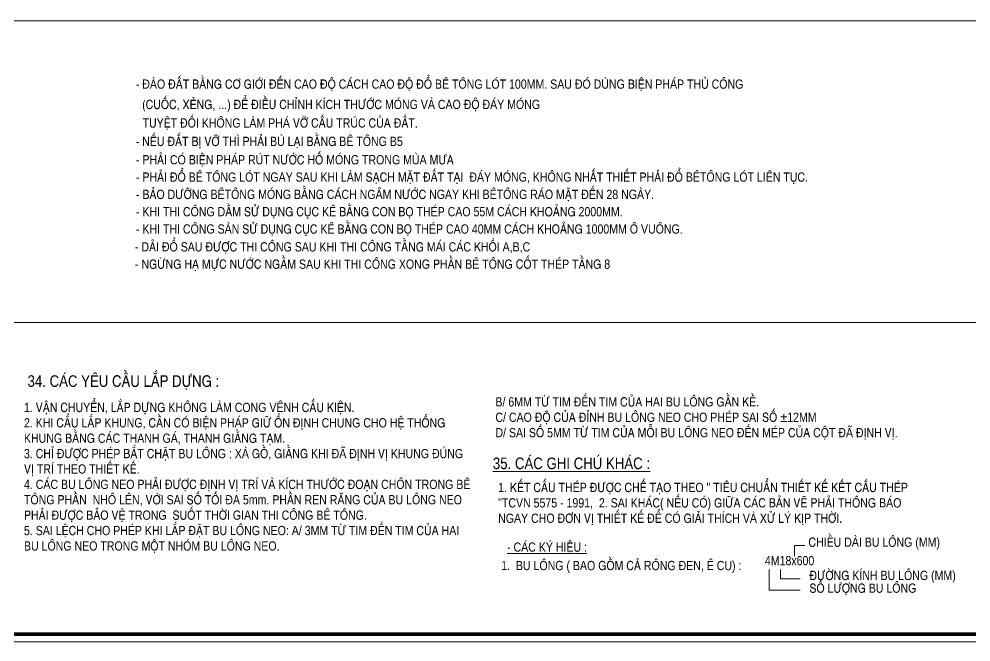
# Model space of a CAD drawing. Header units: millimetres. Extents: x -88960 to 836140, y 175458 to 320791.
# Drawn here: x 122836 to 147136, y 176958 to 192863 of the extents above; entities that cross this region are included whole.
import ezdxf

# ---------------------------------------------------------------- set-up
doc = ezdxf.new("R2010")
doc.units = ezdxf.units.MM
doc.header["$LTSCALE"] = 1000
doc.layers.get('0').update_dxf_attribs({"linetype": 'CONTINUOUS'})
for name, color, linetype, lineweight in [('Ap0314_Kh', 253, 'CONTINUOUS', 15), ('CHUNHO', 1, 'CONTINUOUS', 13), ('CHUTO', 51, 'CONTINUOUS', 15), ('DBAO', 2, 'CONTINUOUS', 13), ('DGIONG', 4, 'CONTINUOUS', 13)]:
    doc.layers.add(name, color=color, linetype=linetype, lineweight=lineweight)
doc.styles.add('Star-HelCon', font='VHELVCN_0.TTF')
doc.styles.add('TTP-HelCon', font='VHELVCN_0.TTF')

# ---------------------------------------------------------------- blocks, each defined once
blk = doc.blocks.new('CHG_XX_Khung ten')
blk.add_lwpolyline([(15, 579), (826, 579), (826, 15), (15, 15)], close=True)
at = {"color": 4, "linetype": 'Continuous', "const_width": 1}
blk.add_lwpolyline([(17, 577), (824, 577), (824, 17), (17, 17)], close=True, dxfattribs=at)

msp = doc.modelspace()

# ---------------------------------------------------------------- linework, layer by layer
at = {"layer": 'DBAO'}
for p, q in [((147940.29152, 192816.00909), (81434.132, 192816.00909)), ((147940.29152, 185114.1333), (81434.132, 185114.1333))]:
    msp.add_line(p, q, dxfattribs=at)
at = {"layer": 'DGIONG'}
for p, q in [((142628.76798, 179422.79543), (142898.19771, 179422.79543)), ((142628.76798, 179149.99241), (142628.76798, 179422.79543)), ((141985.99788, 178284.1722), (141985.99788, 178806.25658)), ((142275.7591, 178571.22869), (142275.7591, 178806.25658)), ((142275.7591, 178571.22869), (142775.4732, 178571.22869)), ((141985.99788, 178284.1722), (142775.4732, 178284.1722))]:
    msp.add_line(p, q, dxfattribs=at)

# ---------------------------------------------------------------- texts
at = {"layer": 'CHUNHO', "style": 'Star-HelCon'}
for s, p in [('- ÑAØO ÑAÁT BAÈNG CÔ GIÔÙI ÑEÁN CAO ÑOÄ CAÙCH CAO ÑOÄ ÑOÅ BEÂ TOÂNG LOÙT 100MM. SAU ÑOÙ DUØNG BIEÄN PHAÙP THUÛ COÂNG', (125816.4491, 191083.53117)), ('(CUOÁC, XEÛNG, ...) ÑEÅ ÑIEÀU CHÆNH KÍCH THÖÔÙC MOÙNG VAØ CAO ÑOÄ ÑAÙY MOÙNG ', (125977.99096, 190564.64957)), ('TUYEÄT ÑOÁI KHOÂNG LAØM PHAÙ VÔÕ CAÁU TRUÙC CUÛA ÑAÁT.', (125990.36626, 190091.30112)), ('- NEÁU ÑAÁT BÒ VÔÕ THÌ PHAÛI BUØ LAÏI BAÈNG BEÂ TOÂNG B5', (125816.4491, 189620.97278)), ('- PHAÛI COÙ BIEÄN PHAÙP RUÙT NÖÔÙC HOÁ MOÙNG TRONG MUØA MÖA', (125819.56712, 189151.89756)), ('- PHAÛI ÑOÅ BEÂ TOÂNG LOÙT NGAY SAU KHI LAØM SAÏCH MAËT ÑAÁT TAÏI  ÑAÙY MOÙNG, KHOÂNG NHAÁT THIEÁT PHAÛI ÑOÅ BEÂTOÂNG LOÙT LIEÂN TUÏC.', (125819.56712, 188709.92256)), ('- BAÛO DÖÔÕNG BEÂTOÂNG MOÙNG BAÈNG CAÙCH NGAÂM NÖÔÙC NGAY KHI BEÂTOÂNG RAÙO MAËT ÑEÁN 28 NGAØY.', (125819.56712, 188267.94756)), ('- KHI THI COÂNG DAÀM SÖÛ DUÏNG CUÏC KEÂ BAÈNG CON BOÏ THEÙP CAO 55M CAÙCH KHOAÛNG 2000MM. ', (125819.56712, 187825.97256)), ('- KHI THI COÂNG SAØN SÖÛ DUÏNG CUÏC KEÂ BAÈNG CON BOÏ THEÙP CAO 40MM CAÙCH KHOAÛNG 1000MM OÂ VUOÂNG.', (125819.56712, 187383.99756)), ('- DAÛI ÑOÅ SAU ÑÖÔÏC THI COÂNG SAU KHI THI COÂNG TAÀNG MAÙI CAÙC KHOÁI A,B,C', (125795.21759, 186928.76395)), ('- NGÖØNG HAÏ MÖÏC NÖÔÙC NGAÀM SAU KHI THI COÂNG XONG PHAÀN BEÂ TOÂNG COÁT THEÙP TAÀNG 8', (125795.21759, 186486.78895)), ('CHIEÀU DAØI BU LOÂNG (MM)', (142987.30365, 179388.03225)), ('%%U- CAÙC KYÙ HIEÄU :', (135294.63859, 179262.68289)), ('1.  BU LOÂNG ( BAO GOÀM CAÛ ROÂNG ÑEN, EÂ CU) :', (135143.80753, 178791.24289)), ('4M18x600', (141875.09495, 178916.59225)), ('ÑÖÔØNG KÍNH BU LOÂNG (MM)', (143011.26395, 178538.74129)), ('SOÁ LÖÔÏNG BU LOÂNG', (143011.26395, 178214.62629))]:
    msp.add_text(s, height=235.72, dxfattribs=at).set_placement(p)
at = {"layer": 'CHUNHO', "char_height": 235.72, "attachment_point": 1, "style": 'Star-HelCon'}
for s, insert, width in [('B/ 6MM TÖØ TIM ÑEÁN TIM CUÛA HAI BU LOÂNG GAÀN KEÀ. \\PC/ CAO ÑOÄ CUÛA ÑÆNH BU LOÂNG NEO CHO PHEÙP SAI SOÁ ±12MM \\PD/ SAI SOÁ 5MM TÖØ TIM CUÛA MOÃI BU LOÂNG NEO ÑEÁN MEÙP CUÛA COÄT ÑAÕ ÑÒNH VÒ.', (134996.40041, 183206.20088), 11031.8943263), ('1. VAÄN CHUYEÅN, LAÉP DÖÏNG KHOÂNG LAØM CONG VEÂNH CAÁU KIEÄN.  \\P2. KHI CAÅU LAÉP KHUNG, CAÀN COÙ BIEÄN PHAÙP GIÖÕ OÅN ÑÒNH CHUNG CHO HEÄ THOÁNG KHUNG BAÈNG CAÙC THANH GAÙ, THANH GIAÈNG TAÏM. \\P3. CHÆ ÑÖÔÏC PHEÙP BAÉT CHAËT BU LOÂNG : XAØ GOÀ, GIAÈNG KHI ÑAÕ ÑÒNH VÒ KHUNG ÑUÙNG VÒ TRÍ THEO THIEÁT KEÁ. \\P4. CAÙC BU LOÂNG NEO PHAÛI ÑÖÔÏC ÑÒNH VÒ TRÍ VAØ KÍCH THÖÔÙC ÑOAÏN CHOÂN TRONG BEÂ TOÂNG PHAÀN  NHOÂ LEÂN, VÔÙI SAI SOÁ TOÁI ÑA 5mm. PHAÀN REN RAÊNG CUÛA BU LOÂNG NEO PHAÛI ÑÖÔÏC BAÛO VEÄ TRONG  SUOÁT THÔØI GIAN THI COÂNG BEÂ TOÂNG. \\P5. SAI LEÄCH CHO PHEÙP KHI LAÉP ÑAËT BU LOÂNG NEO: A/ 3MM TÖØ TIM ÑEÁN TIM CUÛA HAI BU LOÂNG NEO TRONG MOÄT NHOÙM BU LOÂNG NEO.', (122961.74121, 183064.62484), 11445.11931), ('1. KEÁT CAÁU THEÙP ÑÖÔÏC CHEÁ TAÏO THEO " TIEÂU CHUAÅN THIEÁT KEÁ KEÁT CAÁU THEÙP "TCVN 5575 - 1991,  2. SAI KHAÙC( NEÁU COÙ) GIÖÕA CAÙC BAÛN VEÕ PHAÛI THOÂNG BAÙO NGAY CHO ÑÔN VÒ THIEÁT KEÁ ÑEÅ COÙ GIAÛI THÍCH VAØ XÖÛ LYÙ KÒP THÔØI.', (135066.25335, 181021.0598), 10717.7499769)]:
    msp.add_mtext(s, dxfattribs=dict(at, insert=insert, width=width))
at = {"layer": 'CHUTO', "style": 'TTP-HelCon'}
for s, p in [('34. CAÙC YEÂU CAÀU LAÉP DÖÏNG :  ', (123053.0111, 183471.88753)), ('%%U35. CAÙC GHI CHUÙ KHAÙC :', (134931.19471, 181371.40222))]:
    msp.add_text(s, height=294.65, dxfattribs=at).set_placement(p)

# ---------------------------------------------------------------- next in the draw order: block references
at = {"layer": 'Ap0314_Kh', "xscale": 100, "yscale": 100, "zscale": 100}
msp.add_blockref('CHG_XX_Khung ten', (79240.15724, 175457.91904), dxfattribs=at)

doc.saveas('drawing.dxf')
